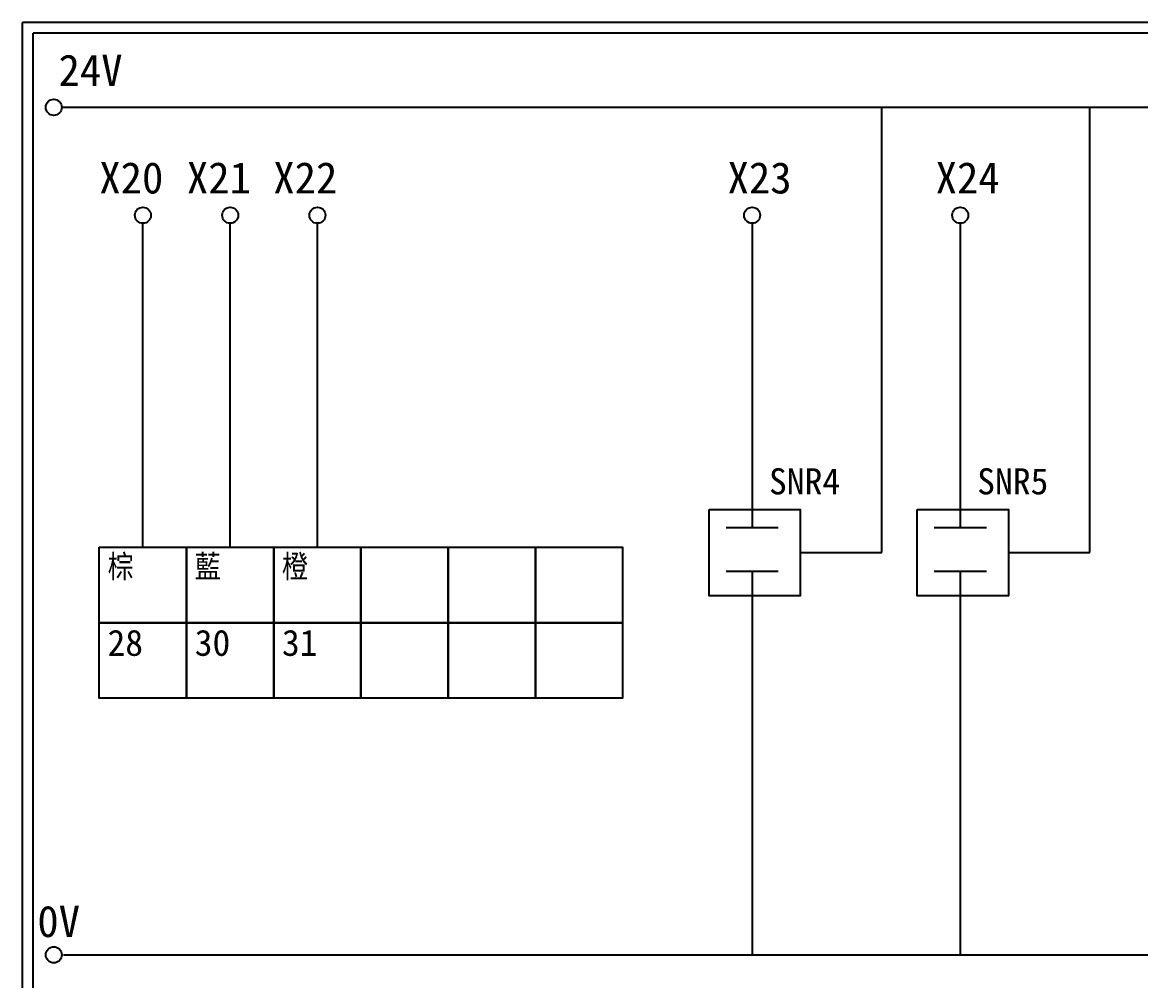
# Model space of a CAD drawing. Extents: x 325 to 612, y 3 to 207.
# Drawn here: x 325.3 to 453.7, y 97 to 207 of the extents above; entities that cross this region are included whole.
import ezdxf

# ---------------------------------------------------------------- set-up
doc = ezdxf.new("R2010")
doc.units = 0
doc.layers.get('0').update_dxf_attribs({"linetype": 'CONTINUOUS'})
doc.layers.add('圖框層', color=7, linetype='CONTINUOUS')
doc.layers.add('標尺寸層', color=3, linetype='CONTINUOUS')
doc.styles.add('STSL', font='KAIU.TTF')

msp = doc.modelspace()

# ---------------------------------------------------------------- linework, layer by layer
for p, q in [((339.16, 146.73), (339.16, 183.91)), ((349.17, 146.73), (349.17, 183.91)), ((359.18, 146.73), (359.18, 183.91))]:
    msp.add_line(p, q)
for points in [[(334.15, 146.73), (344.16, 146.73), (344.16, 138.07), (334.15, 138.07)], [(344.16, 146.73), (354.17, 146.73), (354.17, 138.07), (344.16, 138.07)], [(354.17, 146.73), (364.18, 146.73), (364.18, 138.07), (354.17, 138.07)], [(364.18, 146.73), (374.19, 146.73), (374.19, 138.07), (364.18, 138.07)], [(374.19, 146.73), (384.2, 146.73), (384.2, 138.07), (374.19, 138.07)], [(384.2, 146.73), (394.21, 146.73), (394.21, 138.07), (384.2, 138.07)], [(334.15, 138.07), (344.16, 138.07), (344.16, 129.4), (334.15, 129.4)], [(344.16, 138.07), (354.17, 138.07), (354.17, 129.4), (344.16, 129.4)], [(354.17, 138.07), (364.18, 138.07), (364.18, 129.4), (354.17, 129.4)], [(364.18, 138.07), (374.19, 138.07), (374.19, 129.4), (364.18, 129.4)], [(374.19, 138.07), (384.2, 138.07), (384.2, 129.4), (374.19, 129.4)], [(384.2, 138.07), (394.21, 138.07), (394.21, 129.4), (384.2, 129.4)]]:
    msp.add_lwpolyline(points, close=True)
at = {"layer": '圖框層', "color": 7}
for p, q in [((612.32, 206.97), (325.32, 206.97)), ((325.32, 3), (325.32, 206.97)), ((611.07, 205.72), (326.57, 205.72)), ((326.57, 4.25), (326.57, 205.72))]:
    msp.add_line(p, q, dxfattribs=at)
at = {"layer": '標尺寸層', "color": 7}
for p, q in [((329.84, 197.22), (612.32, 197.22)), ((409.07, 183.91), (409.07, 148.99)), ((432.95, 183.91), (432.95, 148.99)), ((409.07, 143.97), (409.07, 99.96)), ((432.95, 143.97), (432.95, 99.96)), ((409.07, 132.46), (409.07, 99.96)), ((432.95, 132.46), (432.95, 99.96)), ((330.05, 99.96), (612.32, 99.96))]:
    msp.add_line(p, q, dxfattribs=at)
at = {"layer": '標尺寸層'}
for p, q in [((423.95, 146.12), (423.95, 197.22)), ((447.83, 146.12), (447.83, 197.22)), ((406.07, 148.99), (409.07, 148.99)), ((409.07, 148.99), (412.07, 148.99)), ((429.95, 148.99), (432.95, 148.99)), ((432.95, 148.99), (435.95, 148.99)), ((414.59, 146.12), (423.95, 146.12)), ((438.48, 146.12), (447.83, 146.12)), ((406.07, 143.97), (409.07, 143.97)), ((409.07, 143.97), (412.07, 143.97)), ((429.95, 143.97), (432.95, 143.97)), ((432.95, 143.97), (435.95, 143.97))]:
    msp.add_line(p, q, dxfattribs=at)
for points in [[(404.12, 151.07), (414.59, 151.07), (414.59, 141.16), (404.12, 141.16)], [(428.01, 151.07), (438.48, 151.07), (438.48, 141.16), (428.01, 141.16)]]:
    msp.add_lwpolyline(points, close=True, dxfattribs=at)
at = {"layer": '標尺寸層', "color": 7}
for centre in [(328.92, 197.22), (339.16, 184.83), (349.17, 184.83), (359.18, 184.83), (409.07, 184.83), (432.95, 184.83), (328.92, 99.96)]:
    msp.add_circle(centre, 0.92, dxfattribs=at)

# ---------------------------------------------------------------- texts
at = {"char_height": 3, "width": 8.2913, "attachment_point": 1}
for s, insert in [('{\\Fromanc,chineset|c136;棕}', (335.09, 145.93)), ('{\\Fromanc,chineset|c136;藍}', (345.1, 145.93)), ('{\\Fromanc,chineset|c136;橙}', (355.11, 145.93)), ('28', (335.09, 137.27)), ('30', (345.1, 137.27)), ('31', (355.11, 137.27))]:
    msp.add_mtext(s, dxfattribs=dict(at, insert=insert))
at = {"layer": '圖框層', "color": 4, "style": 'STSL'}
for s, height, p in [('24V', 3.6, (329.47, 199.68)), ('X20', 3.6, (334.15, 187.33)), ('X21', 3.6, (344.2, 187.33)), ('X22', 3.6, (354.12, 187.33)), ('X23', 3.6, (406.25, 187.33)), ('X24', 3.6, (430.13, 187.33)), ('SNR4', 3, (411.01, 152.8)), ('SNR5', 3, (434.9, 152.8)), ('0V', 3.6, (327.04, 102))]:
    msp.add_text(s, height=height, dxfattribs=at).set_placement(p)

doc.saveas('drawing.dxf')
